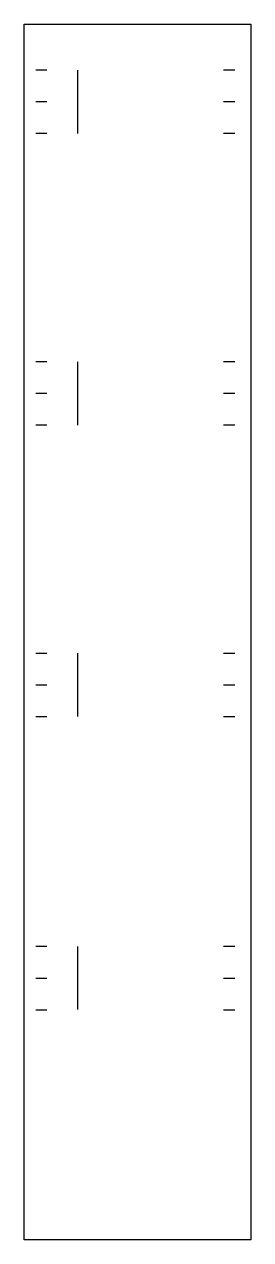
# Model space of a CAD drawing. Extents: x 0 to 44, y 0 to 238.
import ezdxf

# ---------------------------------------------------------------- set-up
doc = ezdxf.new("R2010")
doc.units = 0
doc.layers.add('Layer_1', color=7, linetype='CONTINUOUS')

msp = doc.modelspace()

# ---------------------------------------------------------------- linework, layer by layer
at = {"layer": 'Layer_1', "color": 7}
for p, q in [((0, 0.000059), (0.006898, 238.252)), ((0.006898, 238.252), (44.44715, 238.252003)), ((44.44715, 238.252003), (44.45, 0.000003)), ((2.241276, 229.325246), (4.433991, 229.32526)), ((10.50546, 216.871705), (10.50546, 229.276317)), ((39.136664, 229.325317), (41.329319, 229.325283)), ((2.241276, 223.109694), (4.433991, 223.109708)), ((39.136664, 223.109765), (41.329319, 223.109731)), ((2.241276, 216.894145), (4.433991, 216.894159)), ((39.136664, 216.894215), (41.329319, 216.894181)), ((2.241276, 172.153371), (4.433991, 172.153385)), ((10.50546, 159.660384), (10.50546, 172.064996)), ((39.136664, 172.153442), (41.329319, 172.153408)), ((2.241276, 165.937847), (4.433962, 165.93785)), ((39.136633, 165.937836), (41.329348, 165.937802)), ((2.241276, 159.722272), (4.433991, 159.722287)), ((39.136664, 159.722343), (41.329319, 159.722309)), ((2.241276, 115.008138), (4.433991, 115.008152)), ((10.50546, 102.590326), (10.50546, 114.994941)), ((39.136664, 115.008208), (41.329319, 115.008175)), ((2.241248, 108.792617), (4.433962, 108.792614)), ((39.136664, 108.792634), (41.329376, 108.792639)), ((2.241276, 102.577036), (4.433991, 102.577051)), ((39.136664, 102.577107), (41.329319, 102.577073)), ((2.241276, 57.513889), (4.433991, 57.513903)), ((10.50546, 45.096481), (10.50546, 57.501093)), ((39.136664, 57.513959), (41.329319, 57.513926)), ((2.241248, 51.29839), (4.433934, 51.298351)), ((39.136633, 51.298345), (41.329348, 51.298345)), ((2.241276, 45.08279), (4.433991, 45.082804)), ((39.136664, 45.082861), (41.329319, 45.082827)), ((44.45, 0.000003), (0, 0.000059))]:
    msp.add_line(p, q, dxfattribs=at)

doc.saveas('drawing.dxf')
